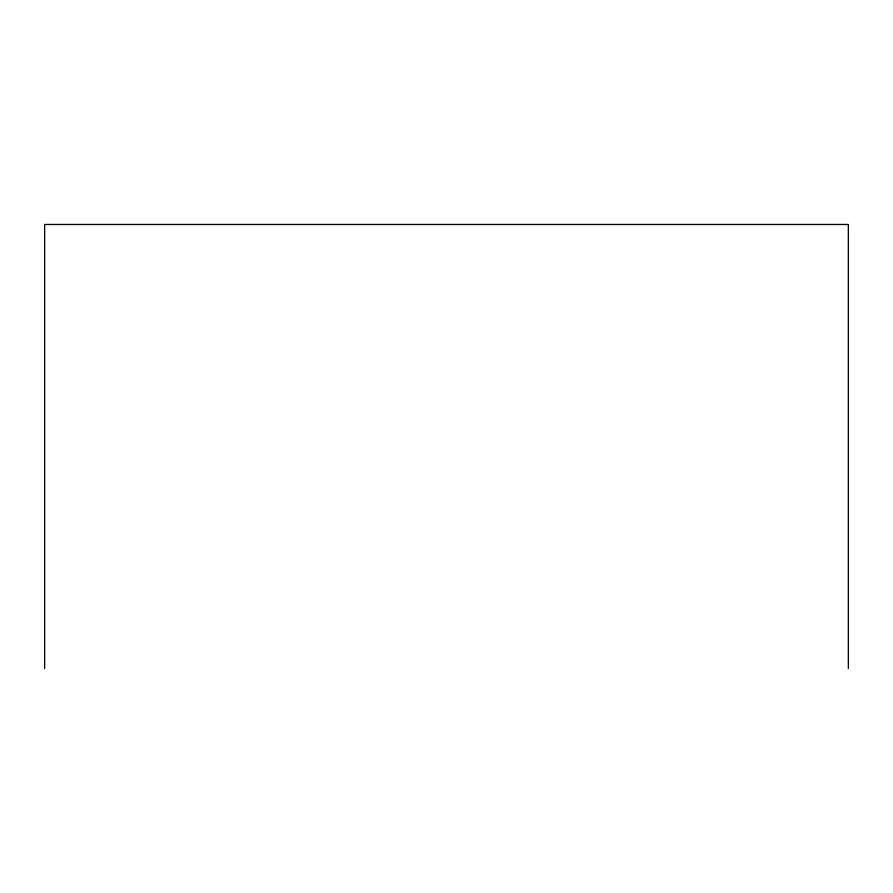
<?xml version="1.0" encoding="UTF-8"?>
<svg xmlns="http://www.w3.org/2000/svg" width="893" height="893" viewBox="0 0 893 893"><rect width="100%" height="100%" fill="white"/><g stroke="black" fill="none" stroke-linecap="round" stroke-linejoin="round"><path stroke-width="1.34" d="M848.35 668.522L848.35 224.478L44.65 224.478L44.65 668.522"/></g></svg>
